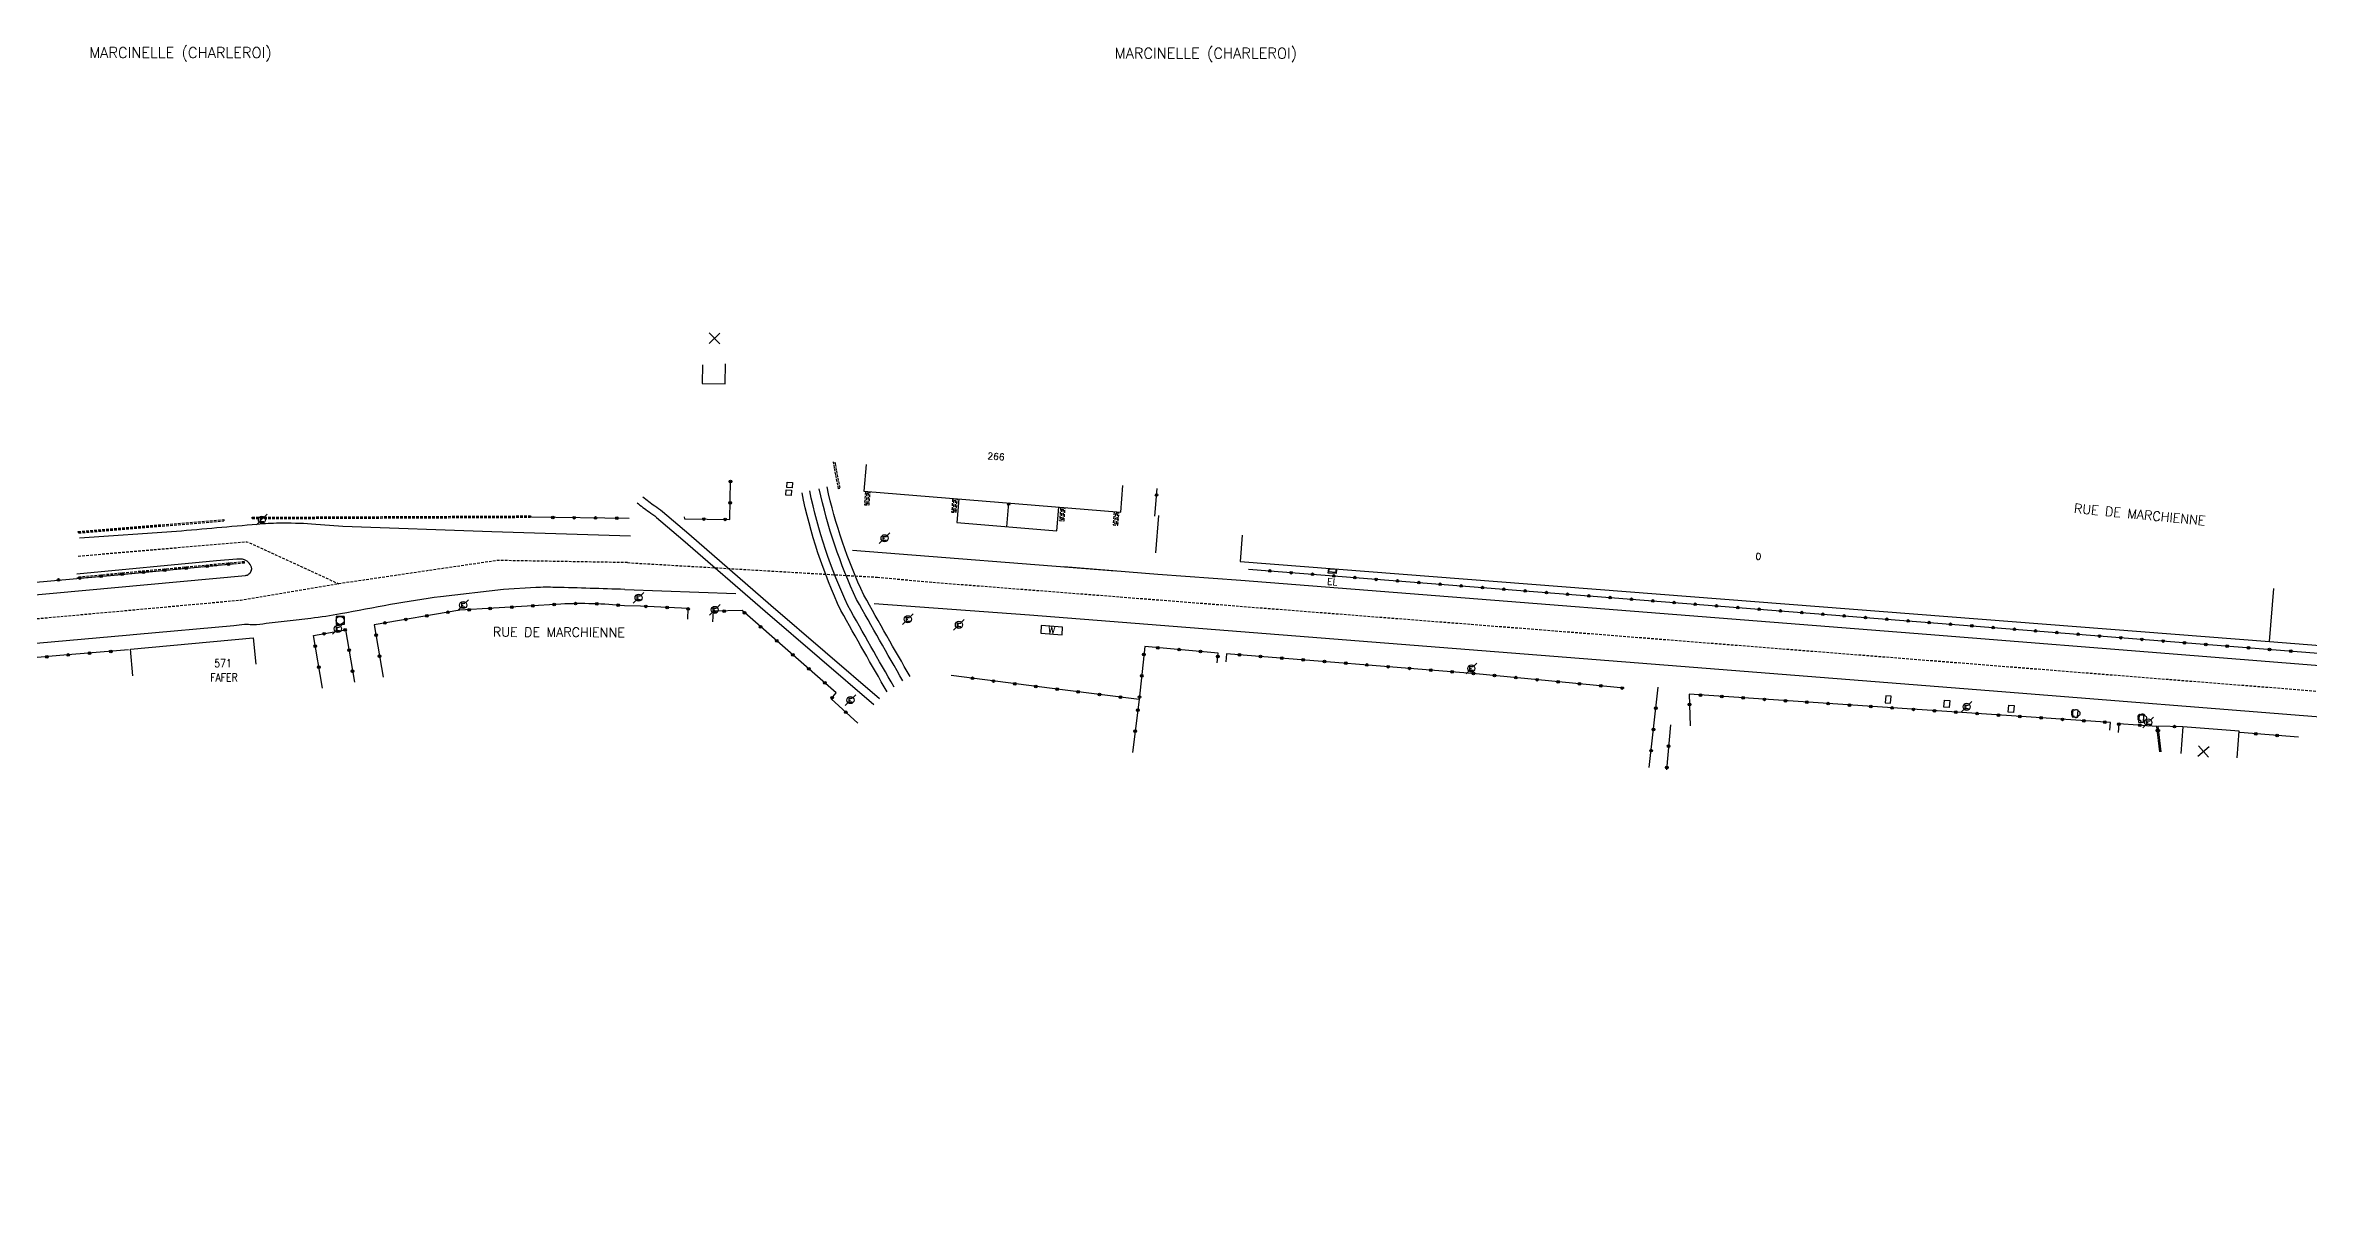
# Model space of a CAD drawing. Header units: millimetres. Extents: x 153000 to 154000, y 121000 to 121988.
# Drawn here: x 153346.4 to 153770.7, y 121769.3 to 121988.4 of the extents above; entities that cross this region are included whole.
import ezdxf
from ezdxf.enums import TextEntityAlignment as Align

# ---------------------------------------------------------------- set-up
doc = ezdxf.new("R2010")
doc.units = ezdxf.units.MM
doc.linetypes.add('DASHED', pattern=[0.75, 0.5, -0.25])
doc.layers.get('0').update_dxf_attribs({"linetype": 'CONTINUOUS'})
for name, color, linetype in [('W0001', 6, 'DASHED'), ('W0008', 7, 'CONTINUOUS'), ('W0100', 7, 'CONTINUOUS'), ('W0112', 1, 'DASHED'), ('W0300', 7, 'CONTINUOUS'), ('W0322', 7, 'CONTINUOUS'), ('W0334', 7, 'CONTINUOUS'), ('W0420', 7, 'CONTINUOUS'), ('W0471', 7, 'CONTINUOUS'), ('W0700', 7, 'CONTINUOUS'), ('W0980', 7, 'CONTINUOUS'), ('W0984', 7, 'CONTINUOUS'), ('W0989', 7, 'CONTINUOUS'), ('W0991', 7, 'CONTINUOUS'), ('W1102', 7, 'CONTINUOUS')]:
    doc.layers.add(name, color=color, linetype=linetype)
doc.styles.get("Standard").update_dxf_attribs({"font": 'romans.shx', "width": 0.85})

# ---------------------------------------------------------------- blocks, each defined once
blk = doc.blocks.new('t322o')
at = {"color": 0, "linetype": 'Continuous'}
for radius in [0.25, 0.15]:
    blk.add_circle((0, 0), radius, dxfattribs=at)
blk = doc.blocks.new('t991o')
at = {"color": 0, "linetype": 'Continuous'}
for p, q in [((-1, 1), (1, -1)), ((-1, -1), (1, 1))]:
    blk.add_line(p, q, dxfattribs=at)
blk = doc.blocks.new('T471')
for p, q in [((-0.333334, 0.333334), (-0.333334, -0.333334)), ((-0.333334, 0.333334), (0.333334, 0.333334)), ((-0.333334, 0), (0, 0)), ((0.500001, 0.500001), (1.000002, 1.000002)), ((-0.500001, -0.500001), (-1.000002, -1.000002)), ((-0.333334, -0.333334), (0.333334, -0.333334))]:
    blk.add_line(p, q)
blk.add_ellipse((0, 0), major_axis=(0.471405, 0.471405), ratio=1, start_param=5.4977871438, end_param=11.780972451)
blk = doc.blocks.new('t112o')
at = {"color": 0, "linetype": 'Continuous'}
for p, q in [((-0.5, 0.5), (0.5, 0.5)), ((-0.5, -0.5), (-0.5, 0.5)), ((0.5, 0.5), (0.5, -0.5)), ((0.5, -0.5), (-0.5, -0.5))]:
    blk.add_line(p, q, dxfattribs=at)
blk = doc.blocks.new('T300')
for p, q in [((-0.8, 0.51), (-0.86, 0.34)), ((-0.86, 0.34), (-0.86, 0.17)), ((-0.86, 0.17), (-0.74, 0.06)), ((-0.69, 0.63), (-0.8, 0.51)), ((-0.8, -0.06), (-0.74, 0.06)), ((-0.74, 0.06), (-0.69, 0.11)), ((-0.57, 0.69), (-0.69, 0.63)), ((-0.46, 0.69), (-0.57, 0.69)), ((-0.29, 0.63), (-0.46, 0.69)), ((-0.29, 0.63), (-0.17, 0.74)), ((-0.23, 0.57), (-0.29, 0.63)), ((-0.17, 0.74), (-0.06, 0.8)), ((-0.06, 0.8), (0.06, 0.8)), ((0.06, 0.8), (0.23, 0.74)), ((0.23, 0.74), (0.34, 0.63)), ((0.34, 0.63), (0.4, 0.51)), ((0.46, 0.46), (0.34, 0.46)), ((0.4, 0.51), (0.4, 0.46)), ((0.57, 0.4), (0.46, 0.46)), ((0.57, 0.4), (0.69, 0.29)), ((0.69, 0.29), (0.74, 0.17)), ((0.74, 0.06), (0.69, -0.17)), ((0.74, 0.17), (0.74, 0.06)), ((-0.8, -0.17), (-0.8, -0.06)), ((-0.8, -0.23), (-0.8, -0.17)), ((-0.74, -0.34), (-0.8, -0.23)), ((-0.69, -0.4), (-0.74, -0.34)), ((-0.51, -0.46), (-0.69, -0.4)), ((-0.4, -0.46), (-0.51, -0.46)), ((-0.4, -0.46), (-0.34, -0.46)), ((-0.34, -0.46), (-0.34, -0.4)), ((-0.34, -0.51), (-0.34, -0.46)), ((-0.29, -0.63), (-0.34, -0.51)), ((-0.17, -0.74), (-0.29, -0.63)), ((-0.06, -0.8), (-0.17, -0.74)), ((0.06, -0.8), (-0.06, -0.8)), ((0.17, -0.74), (0.06, -0.8)), ((0.23, -0.69), (0.17, -0.74)), ((0.29, -0.46), (0.23, -0.46)), ((0.29, -0.63), (0.23, -0.69)), ((0.46, -0.4), (0.29, -0.46)), ((0.34, -0.51), (0.29, -0.63)), ((0.34, -0.51), (0.34, -0.46)), ((0.57, -0.34), (0.46, -0.4)), ((0.63, -0.29), (0.57, -0.34)), ((0.69, -0.17), (0.63, -0.29))]:
    blk.add_line(p, q)
blk = doc.blocks.new('T420')
for p, q in [((0.75, 0.75), (-0.75, 0.75)), ((-0.75, 0.75), (-0.75, -0.75)), ((0.75, 0.75), (0.75, -0.75)), ((0.75, -0.75), (-0.75, -0.75))]:
    blk.add_line(p, q)
blk.add_ellipse((0, 0), major_axis=(-0.53, 0.53), ratio=1, start_param=3.926991, end_param=10.210176)

msp = doc.modelspace()

# ---------------------------------------------------------------- linework, layer by layer
at = {"layer": 'W0001', "flags": 128}
for points in [[(153352.57, 121892.6), (153384.2, 121895.29), (153401.39, 121887.39), (153401.39, 121887.39)], [(153455.55, 121891.36), (153431.21, 121891.77), (153401.39, 121887.39), (153382.96, 121884.28), (153305.63, 121877.22), (153292.71, 121876.05), (153286.73, 121875.36), (153282.74, 121874.52), (153277.9, 121872.97), (153273.24, 121871.1), (153261.39, 121865.85), (153241.1, 121856.85), (153229.96, 121851.87), (153216.3, 121845.84), (153213.9, 121844.92), (153206.93, 121842.64), (153198.84, 121842.57), (153190.54, 121843.31), (153188.18, 121818.27), (153187.71, 121805.44), (153187.45, 121793.81), (153186.02, 121740.24), (153185.33, 121730.75), (153182.42, 121698.72), (153171.53, 121581.44), (153170.56, 121570.96), (153170.56, 121570.96)]]:
    msp.add_lwpolyline(points, dxfattribs=at)
at = {"layer": 'W0001'}
msp.add_lwpolyline([(153455.55, 121891.36), (153502.37, 121888.63), (153512.78, 121887.68), (153626.48, 121878.81), (153711.74, 121872.07), (153803.04, 121864.83), (153893.45, 121857.69), (153982.24, 121850.79), (154000, 121849.38)], dxfattribs=at)
at = {"layer": 'W0008', "flags": 128}
for points in [[(153352.8, 121895.99), (153370.99, 121897.27, 0.0007), (153386.11, 121898.6, -0.0131), (153390.22, 121898.81, -0.0225), (153396.32, 121898.64), (153402.2, 121898.23), (153430.13, 121897.2), (153456.08, 121896.39), (153456.08, 121896.39)], [(153293.36, 121880.62), (153383.94, 121888.96, 0.0689), (153384.21, 121889.03, 0.1474), (153384.85, 121889.54, 0.1454), (153385.1, 121890.21, 0.1819), (153384.61, 121891.25, 0.1249), (153383.75, 121891.91, 0.1068), (153382.28, 121891.99), (153378.51, 121891.68), (153352.33, 121889.21), (153352.33, 121889.21)], [(153455.03, 121886.33, 0.0031), (153442.03, 121886.71, 0.0193), (153438.32, 121886.69), (153432.29, 121886.35), (153420.49, 121884.97, 0.0139), (153401.76, 121881.73, -0.0128), (153396.17, 121880.89), (153392.31, 121880.43), (153387.77, 121879.94, -0.0303), (153385.39, 121879.68, -0.0174), (153384.78, 121879.72, 0.0484), (153383.72, 121879.74), (153381.71, 121879.53), (153363.58, 121877.9), (153361.54, 121877.69), (153317.9, 121873.83)]]:
    msp.add_lwpolyline(points, format="xyb", dxfattribs=at)
for points in [[(153497.74, 121893.69), (153547.03, 121889.83)], [(153537.34, 121890.63), (153554.96, 121889.19), (153570.49, 121888.09), (153699.03, 121877.93), (153799.41, 121869.97), (153860.1, 121865.19), (153945.88, 121858.35)], [(153455.03, 121886.33), (153475.84, 121885.59)], [(153953.74, 121848.2), (153900.89, 121852.28), (153839.67, 121857.07), (153710.81, 121867.3), (153653, 121871.86), (153607.74, 121875.45), (153530.89, 121881.51), (153501.8, 121883.65)]]:
    msp.add_lwpolyline(points, dxfattribs=at)
at = {"layer": 'W0100', "flags": 128}
for points in [[(153469.58, 121928.44), (153469.52, 121924.96), (153473.86, 121924.88), (153473.93, 121928.65)], [(153500.26, 121909.76), (153499.86, 121904.77), (153547.99, 121900.83), (153548.39, 121905.81)], [(153570.79, 121896.54), (153570.4, 121891.56), (153763.36, 121876.56), (153864.69, 121868.58), (153885.19, 121867.03), (153899.64, 121865.94), (153910.78, 121865.07), (153910.8, 121865.32), (153915.15, 121866.03), (153919.14, 121865.73), (153923.32, 121864.35), (153923.3, 121864.08), (153934.48, 121863.21), (153934.87, 121868.19)], [(153362.82, 121870.16), (153362.35, 121875.13), (153385.36, 121877.29), (153385.83, 121872.31), (153385.83, 121872.31)], [(153757.29, 121854.76), (153757.68, 121859.74), (153747.1, 121860.57), (153746.71, 121855.59)]]:
    msp.add_lwpolyline(points, dxfattribs=at)
at = {"layer": 'W0100'}
for points in [[(153517.63, 121903.32), (153517.26, 121898.87), (153536.02, 121897.3), (153536.38, 121901.78)], [(153526.64, 121898.09), (153527.01, 121902.55), (153526.7, 121902.29), (153527.26, 121902.24), (153527.01, 121902.55)]]:
    msp.add_lwpolyline(points, dxfattribs=at)
for points in [[(153587.09, 121890.23), (153588.35, 121890.13), (153588.31, 121889.53), (153587.04, 121889.63)], [(153536.99, 121877.84), (153537.09, 121879.26), (153533.09, 121879.56), (153532.99, 121878.14)]]:
    msp.add_lwpolyline(points, close=True, dxfattribs=at)
at = {"layer": 'W0112'}
for p, q in [((153352.58, 121897.19), (153379.83, 121899.43)), ((153352.6, 121896.94), (153379.85, 121899.18)), ((153385.18, 121899.86), (153437.33, 121900.12)), ((153385.18, 121899.61), (153437.33, 121899.87)), ((153383.73, 121891.53), (153352.38, 121888.6)), ((153383.75, 121891.28), (153352.4, 121888.35))]:
    msp.add_line(p, q, dxfattribs=at)
for points in [[(153494.43, 121910.23), (153494.48, 121909.86), (153494.59, 121909.2), (153494.7, 121908.55), (153494.83, 121907.89), (153494.95, 121907.23), (153495.08, 121906.57), (153495.22, 121905.91), (153495.36, 121905.25), (153495.11, 121905.19), (153494.97, 121905.86), (153494.84, 121906.52), (153494.71, 121907.18), (153494.58, 121907.84), (153494.46, 121908.5), (153494.34, 121909.16), (153494.24, 121909.82), (153494.17, 121910.26)], [(153379.83, 121899.43), (153379.85, 121899.18)], [(153385.18, 121899.61), (153385.18, 121899.86)], [(153437.33, 121900.12), (153437.33, 121899.87)], [(153352.6, 121896.94), (153352.58, 121897.19)], [(153383.75, 121891.28), (153383.73, 121891.53)], [(153352.38, 121888.6), (153352.4, 121888.35)]]:
    msp.add_lwpolyline(points, dxfattribs=at)
for points in [[(153500.82, 121902.17), (153501, 121904.56), (153500.13, 121904.61), (153499.96, 121902.22)], [(153500.59, 121902.43), (153500.73, 121904.32), (153500.36, 121904.35), (153500.23, 121902.46)], [(153517.16, 121900.81), (153517.38, 121903.22), (153516.48, 121903.27), (153516.3, 121900.84)], [(153516.94, 121901.07), (153517.1, 121902.98), (153516.71, 121903.01), (153516.57, 121901.08)], [(153537.38, 121899.19), (153537.56, 121901.57), (153536.72, 121901.64), (153536.52, 121899.26)], [(153537.15, 121899.46), (153537.29, 121901.34), (153536.95, 121901.37), (153536.79, 121899.49)], [(153547.48, 121898.36), (153547.66, 121900.74), (153546.78, 121900.81), (153546.56, 121898.45)], [(153547.25, 121898.63), (153547.39, 121900.51), (153547.01, 121900.54), (153546.83, 121898.67)]]:
    msp.add_lwpolyline(points, close=True, dxfattribs=at)
at = {"layer": 'W0322'}
for p, q in [((153554.41, 121900.07), (153554.83, 121905.29)), ((153551.47, 121865.69), (153550.22, 121855.77))]:
    msp.add_line(p, q, dxfattribs=at)
at = {"layer": 'W0322', "flags": 128}
for points in [[(153466.16, 121899.94), (153466.21, 121899.59), (153474.74, 121899.46), (153474.86, 121906.69)], [(153455.86, 121899.66), (153437.56, 121899.88), (153437.56, 121899.88)], [(153571.96, 121890.11), (153717.94, 121878.67), (153864.26, 121867.11)], [(153466.84, 121880.74), (153466.9, 121882.74), (153457.97, 121883.21), (153454.98, 121883.28)], [(153498.72, 121861.25), (153493.73, 121865.8), (153494.65, 121866.97), (153477.01, 121882.36), (153471.6, 121882.24), (153471.5, 121880.26)], [(153398.34, 121867.81), (153396.67, 121877.67), (153402.69, 121878.78), (153404.35, 121868.92), (153404.35, 121868.92)], [(153361.99, 121874.98), (153349.1, 121873.92), (153318.82, 121871.23), (153318.82, 121871.23)], [(153566.08, 121872.6), (153566.28, 121874.41), (153552.49, 121875.62), (153551.47, 121865.69), (153537.06, 121867.51), (153516.22, 121870.17)], [(153642.36, 121867.82), (153614.6, 121870.53), (153567.8, 121874.28), (153567.7, 121872.73)], [(153647.09, 121852.95), (153648.75, 121868.03)], [(153733.43, 121859.95), (153733.54, 121861.37), (153654.58, 121866.67), (153654.75, 121860.77)], [(153651.04, 121860.93), (153650.34, 121852.49)], [(153768.78, 121858.65), (153757.8, 121859.49)]]:
    msp.add_lwpolyline(points, dxfattribs=at)
for points in [[(153263.8, 121877), (153266.52, 121878.27), (153268.69, 121879.28), (153269.7, 121877.15), (153272.63, 121878.4, -0.0339), (153277.92, 121880.23, -0.0229), (153286.75, 121882.1, -0.0219), (153294.3, 121883.22), (153359.96, 121889.1), (153382.04, 121891.19), (153382.04, 121891.19)], [(153454.98, 121883.28, 0.0335), (153443.06, 121883.6), (153424.09, 121882.42), (153408.06, 121879.72), (153409.72, 121869.86), (153409.72, 121869.86)]]:
    msp.add_lwpolyline(points, format="xyb", dxfattribs=at)
at = {"layer": 'W0322'}
for points in [[(153742.81, 121855.9), (153742.25, 121860.65), (153735.11, 121861.14), (153734.98, 121859.49)], [(153747.1, 121860.57), (153742.41, 121860.7), (153743.01, 121855.88)]]:
    msp.add_lwpolyline(points, dxfattribs=at)
at = {"layer": 'W0334'}
msp.add_line((153555.05, 121900.2), (153554.49, 121893.22), dxfattribs=at)
at = {"layer": 'W0334', "flags": 128}
msp.add_lwpolyline([(153588.46, 121890.15), (153588.4, 121889.32), (153586.91, 121889.41), (153586.98, 121890.27)], dxfattribs=at)
for points in [[(153692.42, 121866.3), (153691.42, 121866.39), (153691.3, 121865.09), (153692.31, 121865)], [(153703.3, 121864.2), (153702.31, 121864.28), (153702.4, 121865.57), (153703.4, 121865.5)], [(153715.37, 121863.25), (153714.36, 121863.35), (153714.49, 121864.65), (153715.5, 121864.55)], [(153727.46, 121863.68), (153726.46, 121863.74), (153726.38, 121862.44), (153727.38, 121862.38)], [(153739.81, 121862.67), (153738.9, 121862.73), (153738.82, 121861.43), (153739.73, 121861.37)]]:
    msp.add_lwpolyline(points, close=True, dxfattribs=at)
at = {"layer": 'W0700', "flags": 128}
for points in [[(153458.4, 121903.71, 0.0145), (153460.65, 121902, -0.0239), (153462.07, 121900.96), (153467.01, 121896.75), (153482.42, 121883.41), (153502.8, 121865.86)], [(153504.2, 121867.13, -0.0035), (153495.53, 121882.4, -0.059675), (153488.25, 121904.48)], [(153505.52, 121868.03, -0.0035), (153496.85, 121883.3, -0.058187), (153489.69, 121904.81)], [(153507.16, 121869.19, -0.0035), (153498.48, 121884.46, -0.056232), (153491.48, 121905.23)], [(153508.52, 121870, -0.0035), (153499.84, 121885.27, -0.055006), (153492.94, 121905.57)], [(153457.32, 121902.59, 0.0145), (153459.57, 121900.88, -0.0239), (153460.99, 121899.84), (153465.93, 121895.62), (153481.35, 121882.29), (153501.72, 121864.73)]]:
    msp.add_lwpolyline(points, format="xyb", dxfattribs=at)
at = {"layer": 'W1102'}
msp.add_line((153763.36, 121876.56), (153764.14, 121886.53), dxfattribs=at)

# ---------------------------------------------------------------- block references
at = {"layer": 'W0112'}
for p, rotation in [((153485.75, 121904.47), 266.2002011208251), ((153485.95, 121905.91), 267.0962528195615)]:
    msp.add_blockref('t112o', p, dxfattribs=dict(at, rotation=rotation))
at = {"layer": 'W0300'}
for p in [(153727.08, 121863.04), (153739.55, 121862.19)]:
    msp.add_blockref('T300', p, dxfattribs=at)
at = {"layer": 'W0322'}
for p, rotation in [((153474.86, 121906.58), 89.02775616566402), ((153554.73, 121904.05), 85.31751776945516), ((153441.56, 121899.83), 179.3070078448355), ((153445.56, 121899.79), 179.3070078448355), ((153449.56, 121899.74), 179.3070078448355), ((153453.56, 121899.69), 179.3070078448355), ((153469.86, 121899.54), 359.1267280401968), ((153473.86, 121899.48), 359.1267280401968), ((153474.79, 121902.58), 89.02775616566402), ((153372.77, 121890.31), 5.397205801559824), ((153376.76, 121890.69), 5.397205801559824), ((153380.74, 121891.07), 5.397205801559824), ((153348.88, 121888.11), 5.122708299728015), ((153352.86, 121888.47), 5.122708299728015), ((153356.84, 121888.82), 5.122708299728015), ((153360.83, 121889.18), 5.397205801559824), ((153364.81, 121889.56), 5.397205801559824), ((153368.79, 121889.94), 5.397205801559824), ((153575.95, 121889.8), 355.5200332940359), ((153579.94, 121889.48), 355.5200332940359), ((153583.93, 121889.17), 355.5200332940359), ((153587.92, 121888.86), 355.5200332940359), ((153591.9, 121888.55), 355.5200332940359), ((153595.89, 121888.23), 355.5200332940359), ((153599.88, 121887.92), 355.5200332940359), ((153603.87, 121887.61), 355.5200332940359), ((153607.85, 121887.3), 355.5200332940359), ((153611.84, 121886.98), 355.5200332940359), ((153615.83, 121886.67), 355.5200332940359), ((153619.82, 121886.36), 355.5200332940359), ((153623.81, 121886.05), 355.5200332940359), ((153421.87, 121882.05), 189.5630968080033), ((153425.83, 121882.53), 183.567591193576), ((153429.82, 121882.78), 183.567591193576), ((153433.82, 121883.03), 183.567591193576), ((153437.81, 121883.28), 183.567591193576), ((153441.8, 121883.53), 183.567591193576), ((153445.8, 121883.67), 180.5222411157347), ((153449.8, 121883.62), 177.9497321742907), ((153453.79, 121883.39), 175.3772232328467), ((153458.98, 121883.16), 176.9773785191806), ((153462.97, 121882.95), 176.9773785191806), ((153466.89, 121882.67), 88.42373902126121), ((153473.63, 121882.28), 181.3516494720945), ((153477.47, 121881.96), 138.8942787993803), ((153627.79, 121885.73), 355.5200332940359), ((153631.78, 121885.42), 355.5200332940359), ((153635.77, 121885.11), 355.5200332940359), ((153639.76, 121884.8), 355.5200332940359), ((153643.74, 121884.48), 355.5200332940359), ((153647.73, 121884.17), 355.5200332940359), ((153651.72, 121883.86), 355.5200332940359), ((153655.71, 121883.55), 355.5200332940359), ((153659.7, 121883.23), 355.5200332940359), ((153663.68, 121882.92), 355.5200332940359), ((153667.67, 121882.61), 355.5200332940359), ((153671.66, 121882.3), 355.5200332940359), ((153675.65, 121881.98), 355.5200332940359), ((153679.63, 121881.67), 355.5200332940359), ((153398.64, 121878.04), 10.39406799545175), ((153402.58, 121878.76), 10.39406799545175), ((153408.39, 121877.75), 279.5623564953667), ((153410.03, 121880.05), 189.5630968080033), ((153413.98, 121880.72), 189.5630968080033), ((153417.92, 121881.38), 189.5630968080033), ((153480.49, 121879.33), 138.8942787993803), ((153683.62, 121881.36), 355.5200332940359), ((153687.61, 121881.05), 355.5200332940359), ((153691.6, 121880.73), 355.5200332940359), ((153695.59, 121880.42), 355.5200332940359), ((153699.57, 121880.11), 355.5200332940359), ((153703.56, 121879.8), 355.5200332940359), ((153707.55, 121879.49), 355.5200332940359), ((153711.54, 121879.17), 355.5200332940359), ((153715.52, 121878.86), 355.5200332940359), ((153719.51, 121878.55), 355.4840432625711), ((153723.5, 121878.23), 355.4840432625711), ((153727.49, 121877.92), 355.4840432625711), ((153731.47, 121877.6), 355.4840432625711), ((153346.71, 121873.71), 185.0830118388076), ((153350.69, 121874.05), 184.7040758056915), ((153354.68, 121874.38), 184.7040758056915), ((153358.67, 121874.71), 184.7040758056915), ((153397.01, 121875.7), 99.56292149431535), ((153403.33, 121874.94), 279.5628263090325), ((153409.06, 121873.81), 279.5623564953667), ((153483.5, 121876.7), 138.8942787993803), ((153486.52, 121874.07), 138.8942787993803), ((153552.34, 121874.12), 264.1248253581402), ((153554.97, 121875.4), 175.0086181224898), ((153558.96, 121875.05), 175.0086181224898), ((153562.94, 121874.7), 175.0086181224898), ((153566.21, 121873.77), 83.56368787754754), ((153570.24, 121874.09), 175.4162551435648), ((153574.23, 121873.77), 175.4162551435648), ((153578.21, 121873.45), 175.4162551435648), ((153582.2, 121873.13), 175.4162551435648), ((153735.46, 121877.29), 355.4840432625711), ((153739.45, 121876.97), 355.4840432625711), ((153743.44, 121876.66), 355.4840432625711), ((153747.43, 121876.34), 355.4840432625711), ((153751.41, 121876.03), 355.4840432625711), ((153755.4, 121875.71), 355.4840432625711), ((153759.39, 121875.4), 355.4840432625711), ((153763.38, 121875.08), 355.4840432625711), ((153767.36, 121874.77), 355.4840432625711), ((153397.67, 121871.76), 99.56292149431535), ((153404, 121871), 279.5628263090325), ((153489.53, 121871.44), 138.8942787993803), ((153492.54, 121868.81), 138.8942787993803), ((153520.19, 121869.67), 172.7151726877883), ((153524.16, 121869.16), 172.7151726877883), ((153551.93, 121870.14), 264.1248253581402), ((153586.19, 121872.81), 175.4162551435648), ((153590.17, 121872.49), 175.4162551435648), ((153594.16, 121872.17), 175.4162551435648), ((153598.15, 121871.85), 175.4162551435648), ((153602.14, 121871.53), 175.4162551435648), ((153606.12, 121871.21), 175.4162551435648), ((153610.11, 121870.89), 175.4162551435648), ((153614.1, 121870.57), 175.4162551435648), ((153618.08, 121870.19), 174.4127560357763), ((153622.06, 121869.8), 174.4127560357763), ((153626.04, 121869.41), 174.4127560357763), ((153630.02, 121869.02), 174.4127560357763), ((153493.91, 121866.03), 51.61786832717652), ((153528.13, 121868.65), 172.7151726877883), ((153532.09, 121868.15), 172.7151726877883), ((153536.06, 121867.64), 172.7151726877883), ((153540.03, 121867.14), 172.8128163446221), ((153544, 121866.64), 172.8128163446221), ((153547.97, 121866.14), 172.8128163446221), ((153551.52, 121866.16), 264.1248253581402), ((153634, 121868.63), 174.4127560357763), ((153637.98, 121868.24), 174.4127560357763), ((153641.97, 121867.85), 174.4127560357763), ((153654.64, 121864.77), 271.6415716706501), ((153656.68, 121866.52), 176.1595499609245), ((153660.67, 121866.26), 176.1595499609245), ((153664.66, 121865.99), 176.1595499609245), ((153668.66, 121865.72), 176.1595499609245), ((153672.65, 121865.45), 176.1595499609245), ((153676.64, 121865.19), 176.1595499609245), ((153680.63, 121864.92), 176.1595499609245), ((153684.62, 121864.65), 176.1595499609245), ((153496.46, 121863.3), 137.6539962215213), ((153551.22, 121863.71), 262.8128163446496), ((153648.31, 121864.06), 83.72421997046378), ((153688.61, 121864.38), 176.1595499609245), ((153692.6, 121864.11), 176.1595499609245), ((153696.59, 121863.85), 176.1595499609245), ((153700.58, 121863.58), 176.1595499609245), ((153704.57, 121863.31), 176.1595499609245), ((153708.57, 121863.04), 176.1595499609245), ((153712.56, 121862.77), 176.1595499609245), ((153716.55, 121862.51), 176.1595499609245), ((153720.54, 121862.24), 176.1595499609245), ((153724.53, 121861.97), 176.1595499609245), ((153728.52, 121861.7), 176.1595499609245), ((153732.51, 121861.43), 176.1595499609245), ((153735.11, 121861.08), 265.4867388542892), ((153739.05, 121860.87), 176.0574030210523), ((153745.56, 121860.61), 178.4946195601462), ((153550.72, 121859.74), 262.8128163446496), ((153647.87, 121860.08), 83.72421997046378), ((153650.71, 121856.95), 265.2722908074865), ((153742.34, 121859.87), 96.68503821694496), ((153742.52, 121859.85), 277.1290535969978), ((153760.81, 121859.26), 175.6067612627068), ((153764.79, 121858.96), 175.6067612627068), ((153647.43, 121856.11), 83.72421997046378), ((153650.38, 121852.96), 265.2722908074865)]:
    msp.add_blockref('t322o', p, dxfattribs=dict(at, rotation=rotation))
at = {"layer": 'W0420'}
msp.add_blockref('T420', (153401.65, 121880.52), dxfattribs=at)
at = {"layer": 'W0471'}
for p in [(153387, 121899.42), (153503.73, 121895.93), (153424.73, 121883.41), (153457.62, 121884.79), (153471.88, 121882.5), (153401.24, 121878.95), (153508.08, 121880.74), (153517.67, 121879.7), (153613.73, 121871.53), (153497.33, 121865.59), (153706.58, 121864.32), (153740.62, 121861.39)]:
    msp.add_blockref('T471', p, dxfattribs=at)
at = {"layer": 'W0991'}
for p, rotation in [((153471.85, 121933.42), 358.9433570439471), ((153750.98, 121855.96), 355.4987175274736)]:
    msp.add_blockref('t991o', p, dxfattribs=dict(at, rotation=rotation))

# ---------------------------------------------------------------- texts
at = {"layer": 'W0980'}
for p in [(153371.72, 121986.86), (153563.96, 121986.75)]:
    msp.add_text('MARCINELLE (CHARLEROI)', height=2, dxfattribs=at).set_placement(p, align=Align.MIDDLE)
at = {"layer": 'W0984'}
for s, rotation, p in [('EL', 355.6605, (153587.67, 121887.79)), ('W', 355.7442, (153535.04, 121878.7))]:
    msp.add_text(s, height=1.25, rotation=rotation, dxfattribs=at).set_placement(p, align=Align.MIDDLE)
at = {"layer": 'W0984', "width": 0.85}
for s, p in [('FAFER', (153377.32, 121869.1)), ('571', (153378.07, 121871.73))]:
    msp.add_text(s, height=1.5, dxfattribs=at).set_placement(p)
at = {"layer": 'W0989'}
for rotation, p in [(354.4937, (153739.02, 121900.39)), (359.7606, (153442.67, 121878.32))]:
    msp.add_text('RUE DE MARCHIENNE', height=1.75, rotation=rotation, dxfattribs=at).set_placement(p, align=Align.MIDDLE)
at = {"layer": 'W0991'}
for s, rotation, p in [('266', 355.3175, (153524.62, 121911.27)), ('0', 355.5541, (153667.54, 121892.53))]:
    msp.add_text(s, height=1.25, rotation=rotation, dxfattribs=at).set_placement(p, align=Align.MIDDLE)

doc.saveas('drawing.dxf')
